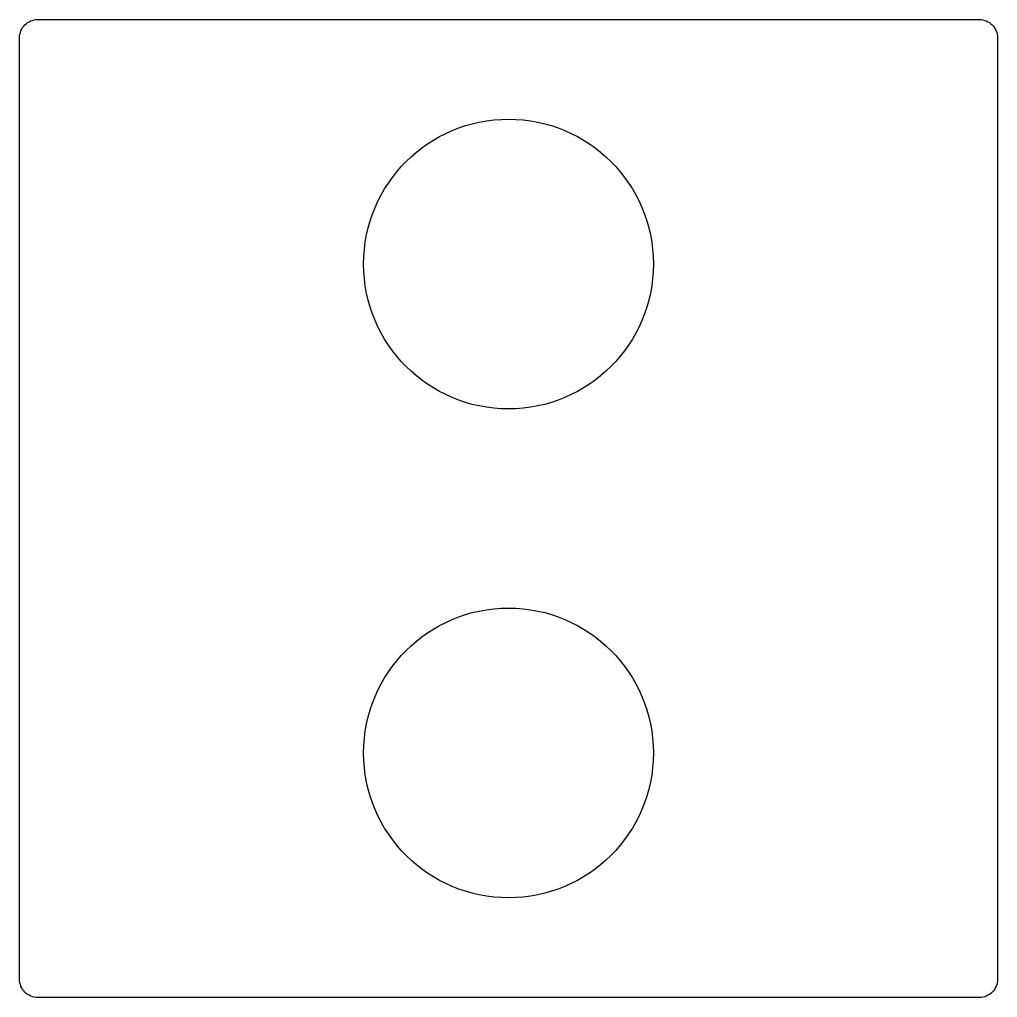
# Model space of a CAD drawing. Header units: inches. Extents: x 5.91 to 9.28, y -0.59 to 2.78.
import ezdxf

# ---------------------------------------------------------------- set-up
doc = ezdxf.new("R2010")
doc.units = ezdxf.units.IN
doc.layers.get('0').update_dxf_attribs({"linetype": 'CONTINUOUS'})

msp = doc.modelspace()

# ---------------------------------------------------------------- linework, layer by layer
msp.add_lwpolyline([(5.9081, 2.7182, -0.414214), (5.9706, 2.7807), (9.2206, 2.7807, -0.414214), (9.2831, 2.7182), (9.2831, -0.5318, -0.414214), (9.2206, -0.5943), (5.9706, -0.5943, -0.414214), (5.9081, -0.5318)], format="xyb", close=True)
for centre in [(7.5956, 1.937), (7.5956, 0.2495)]:
    msp.add_circle(centre, 0.5)

doc.saveas('drawing.dxf')
